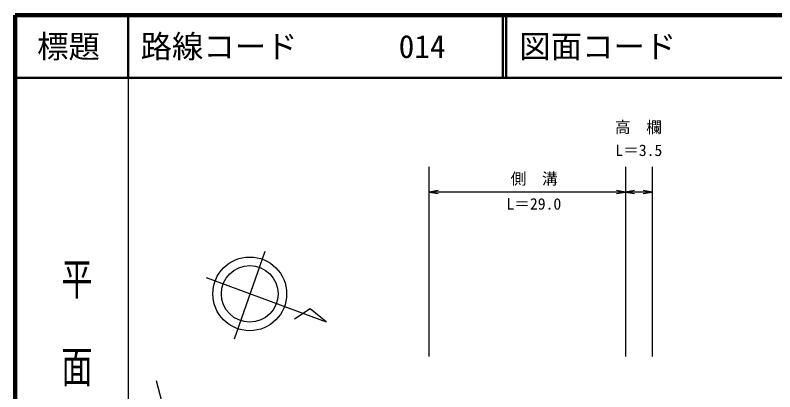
# Model space of a CAD drawing. Units: millimetres, scale not verified. Extents: x 40000 to 680000, y 20000 to 380000.
# Drawn here: x 40000 to 161105, y 319861 to 380000 of the extents above; entities that cross this region are included whole.
import ezdxf
from ezdxf.enums import TextEntityAlignment as Align

# ---------------------------------------------------------------- set-up
doc = ezdxf.new("R2010")
doc.units = ezdxf.units.MM
doc.header["$LTSCALE"] = 1000
for name, color, linetype, lineweight in [('M-BMK-SRVR', 3, 'Continuous', 25), ('M-STR-STR3', 7, 'Continuous', 25), ('M-TTL', 2, 'Continuous', 140), ('M-TTL-BAND', 7, 'Continuous', 25), ('M-TTL-LINE', 7, 'Continuous', 50), ('M-TTL-TXT', 7, 'Continuous', 13)]:
    doc.layers.add(name, color=color, linetype=linetype, lineweight=lineweight)
doc.styles.add('@ＭＳ ゴシック', font='')
doc.styles.add('ＭＳ ゴシック', font='')
doc.styles.get('@ＭＳ ゴシック').set_extended_font_data('@MS Gothic')
doc.styles.get('ＭＳ ゴシック').set_extended_font_data('MS Gothic')

# ---------------------------------------------------------------- blocks, each defined once
blk = doc.blocks.new('open_arrow')
at = {"color": 0, "linetype": 'Continuous', "lineweight": -2}
blk.add_lwpolyline([(7.5, 1.25), (0, 0), (7.5, -1.25)], dxfattribs=at)

msp = doc.modelspace()

# ---------------------------------------------------------------- linework, layer by layer
at = {"layer": 'M-BMK-SRVR'}
for p, q in [((79817, 342262), (74887, 328261)), ((70452, 338107), (89581, 331010)), ((87026, 333088), (84549, 331467)), ((89581, 331010), (87026, 333088)), ((62494, 321669), (73425, 279770))]:
    msp.add_line(p, q, dxfattribs=at)
for radius in [5885, 4520]:
    msp.add_circle((77395, 335503), radius, dxfattribs=at)
at = {"layer": 'M-STR-STR3'}
for p, q in [((106010, 325517), (106010, 355790)), ((137309, 355790), (137309, 325517)), ((141551, 355790), (141551, 325517)), ((137309, 351753), (106010, 351753)), ((141551, 351753), (137309, 351753))]:
    msp.add_line(p, q, dxfattribs=at)
at = {"layer": 'M-TTL'}
for p, q in [((40000, 380000), (40000, 20000)), ((680000, 380000), (40000, 380000))]:
    msp.add_line(p, q, dxfattribs=at)
at = {"layer": 'M-TTL-BAND'}
msp.add_line((58000, 370000), (58000, 20000), dxfattribs=at)
at = {"layer": 'M-TTL-LINE'}
for p, q in [((58000, 380000), (58000, 370000)), ((117750, 380000), (117750, 370000)), ((118250, 380000), (118250, 370000)), ((40000, 370000), (680000, 370000))]:
    msp.add_line(p, q, dxfattribs=at)

# ---------------------------------------------------------------- block references
at = {"layer": 'M-STR-STR3', "xscale": 193, "yscale": 193}
for p in [(106010, 351753), (137309, 351753)]:
    msp.add_blockref('open_arrow', p, dxfattribs=at)
at = {"layer": 'M-STR-STR3', "xscale": 193, "yscale": 193, "rotation": 180}
for p in [(137309, 351753), (141551, 351753)]:
    msp.add_blockref('open_arrow', p, dxfattribs=at)

# ---------------------------------------------------------------- texts
at = {"layer": 'M-STR-STR3', "style": 'ＭＳ ゴシック'}
for s, p in [('高\u3000欄', (135607, 362113)), ('L＝3.5', (135679, 358427)), ('側\u3000溝', (118989, 353893)), ('L＝29.0', (118321, 349868))]:
    msp.add_text(s, height=1833, dxfattribs=at).set_placement(p, align=Align.MIDDLE_LEFT)
at = {"layer": 'M-TTL-BAND', "style": '@ＭＳ ゴシック', "width": 1.4}
msp.add_text('平  面  図', height=3666, rotation=270, dxfattribs=at).set_placement((49777, 306475), align=Align.MIDDLE_RIGHT)
at = {"layer": 'M-TTL-TXT', "style": 'ＭＳ ゴシック'}
msp.add_text('標題', height=3666, dxfattribs=at).set_placement((48500, 375000), align=Align.MIDDLE_CENTER)
for s, p in [('路線コード', (60000, 375000)), ('014', (101142, 375000)), ('図面コード', (120380, 375000))]:
    msp.add_text(s, height=3666, dxfattribs=at).set_placement(p, align=Align.MIDDLE_LEFT)

doc.saveas('drawing.dxf')
